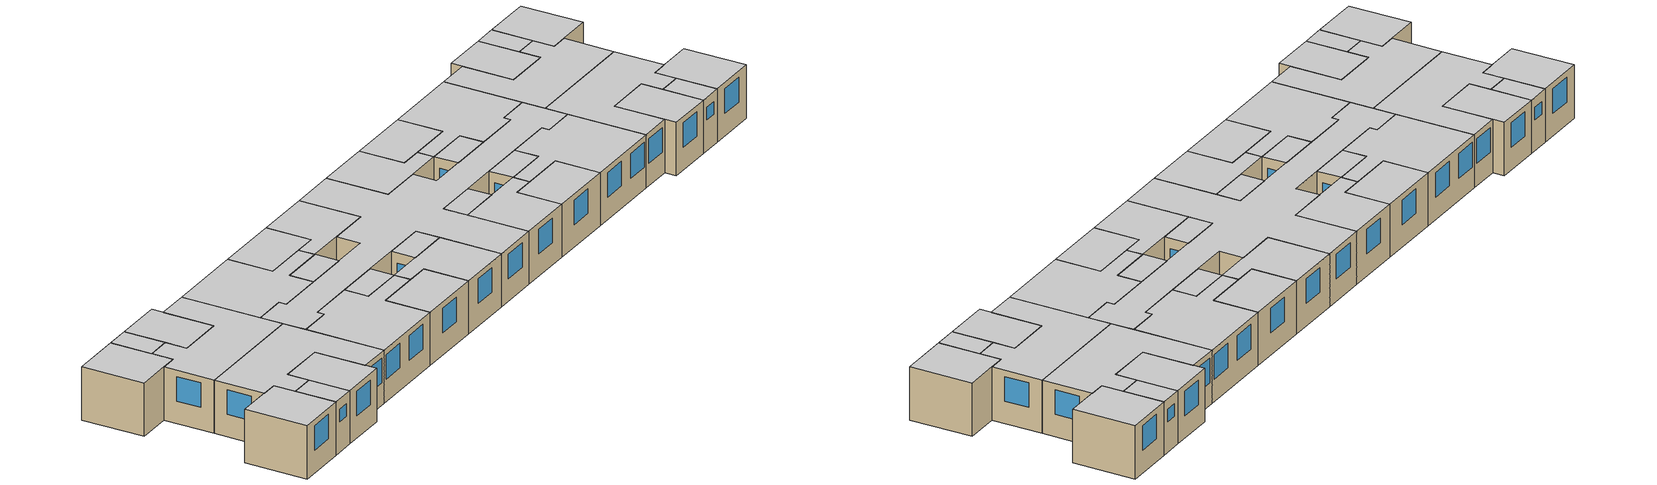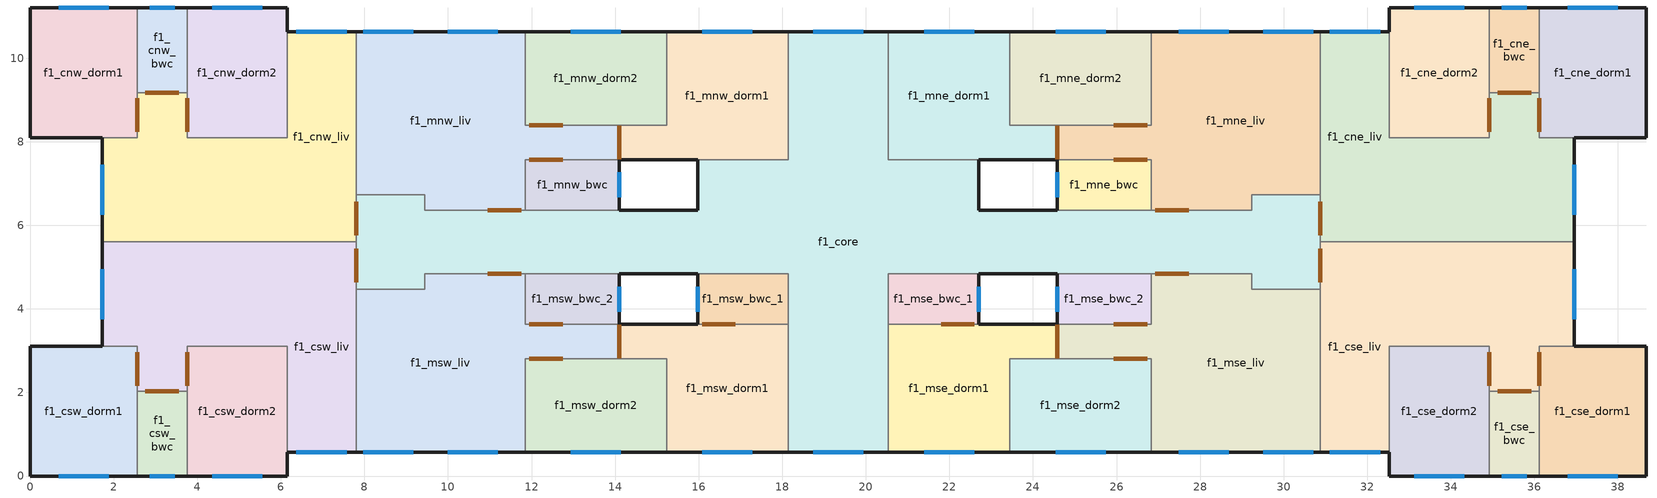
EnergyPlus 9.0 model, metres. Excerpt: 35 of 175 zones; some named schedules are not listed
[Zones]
f1_cne_bwc
 floor othersideconditionsmodel (slab): 36.12,11.2 36.12,9.17 34.92,9.17 34.92,11.2 z0
 wall outside (ext_wall): 36.12,11.2 34.92,11.2 z0:2.6
 wall to f1_cne_dorm1 (int_wall): 36.12,9.17 36.12,11.2 z0:2.6
 wall to f1_cne_liv (int_wall): 34.92,9.17 36.12,9.17 z0:2.6
 wall to f1_cne_dorm2 (int_wall): 34.92,11.2 34.92,9.17 z0:2.6
 window (simple_window): 35.82,11.2 35.22,11.2 z1.5:2.1
 door inside (door_3cm): 35.12,9.17 35.92,9.17 z0:2.1
 ceiling to f2_cne_bwc (ceiling): 34.92,11.2 34.92,9.17 36.12,9.17 36.12,11.2 z2.6
f1_cne_dorm1
 floor othersideconditionsmodel (slab): 38.68,11.2 38.68,8.1 36.12,8.1 36.12,11.2 z0
 wall outside (ext_wall): 36.95,8.1 38.68,8.1 38.68,11.2 36.12,11.2 z0:2.6
 wall to f1_cne_liv (int_wall): 36.12,9.17 36.12,8.1 36.95,8.1 z0:2.6
 window (simple_window): 38,11.2 36.8,11.2 z1.1:2.3
 door inside (door_3cm): 36.12,9.04 36.12,8.23 z0:2.1
 ceiling to f2_cne_dorm1 (ceiling): 36.12,11.2 36.12,8.1 38.68,8.1 38.68,11.2 z2.6
f1_cne_dorm2
 floor othersideconditionsmodel (slab): 34.92,11.2 34.92,8.1 32.53,8.1 32.53,11.2 z0
 wall outside (ext_wall): 34.92,11.2 32.53,11.2 32.53,10.63 z0:2.6
 wall to f1_cne_liv (int_wall): 32.53,10.63 32.53,8.1 34.92,8.1 34.92,9.17 z0:2.6
 window (simple_window): 34.33,11.2 33.12,11.2 z1.1:2.3
 door inside (door_3cm): 34.92,8.23 34.92,9.04 z0:2.1
 ceiling to f2_cne_dorm2 (ceiling): 32.53,11.2 32.53,8.1 34.92,8.1 34.92,11.2 z2.6
f1_cne_liv
 floor othersideconditionsmodel (slab): 36.12,9.17 36.12,8.1 36.95,8.1 36.95,5.6 30.88,5.6 30.88,10.63 32.53,10.63 32.53,8.1 34.92,8.1 34.92,9.17 z0
 wall outside (ext_wall): 36.95,5.6 36.95,8.1 / 32.53,10.63 30.88,10.63 z0:2.6
 wall to f1_cse_liv (int_wall): 30.88,5.6 36.95,5.6 z0:2.6
 wall to f1_mne_liv (int_wall): 30.88,10.63 30.88,6.73 z0:2.6
 wall to f1_core (int_wall): 30.88,6.73 30.88,5.6 z0:2.6
 window (simple_window): 36.95,6.25 36.95,7.45 / 32.3,10.63 31.11,10.63 z1.1:2.3
 door inside (door_3cm): 30.88,6.56 30.88,5.76 z0:2.1
 ceiling to f2_cne_liv (ceiling): 30.88,10.63 30.88,5.6 36.95,5.6 36.95,8.1 36.12,8.1 36.12,9.17 34.92,9.17 34.92,8.1 32.53,8.1 32.53,10.63 z2.6
f1_cnw_bwc
 floor othersideconditionsmodel (slab): 3.76,11.2 3.76,9.17 2.56,9.17 2.56,11.2 z0
 wall outside (ext_wall): 3.76,11.2 2.56,11.2 z0:2.6
 wall to f1_cnw_dorm2 (int_wall): 3.76,9.17 3.76,11.2 z0:2.6
 wall to f1_cnw_liv (int_wall): 2.56,9.17 3.76,9.17 z0:2.6
 wall to f1_cnw_dorm1 (int_wall): 2.56,11.2 2.56,9.17 z0:2.6
 window (simple_window): 3.46,11.2 2.86,11.2 z1.5:2.1
 door inside (door_3cm): 2.76,9.17 3.56,9.17 z0:2.1
 ceiling to f2_cnw_bwc (ceiling): 2.56,11.2 2.56,9.17 3.76,9.17 3.76,11.2 z2.6
f1_cnw_dorm1
 floor othersideconditionsmodel (slab): 2.56,11.2 2.56,8.1 0,8.1 0,11.2 z0
 wall outside (ext_wall): 2.56,11.2 0,11.2 0,8.1 1.73,8.1 z0:2.6
 wall to f1_cnw_liv (int_wall): 1.73,8.1 2.56,8.1 2.56,9.17 z0:2.6
 window (simple_window): 1.88,11.2 0.68,11.2 z1.1:2.3
 door inside (door_3cm): 2.56,8.23 2.56,9.04 z0:2.1
 ceiling to f2_cnw_dorm1 (ceiling): 0,11.2 0,8.1 2.56,8.1 2.56,11.2 z2.6
f1_cnw_dorm2
 floor othersideconditionsmodel (slab): 6.15,11.2 6.15,8.1 3.76,8.1 3.76,11.2 z0
 wall outside (ext_wall): 6.15,10.63 6.15,11.2 3.76,11.2 z0:2.6
 wall to f1_cnw_liv (int_wall): 3.76,9.17 3.76,8.1 6.15,8.1 6.15,10.63 z0:2.6
 window (simple_window): 5.55,11.2 4.35,11.2 z1.1:2.3
 door inside (door_3cm): 3.76,9.04 3.76,8.23 z0:2.1
 ceiling to f2_cnw_dorm2 (ceiling): 3.76,11.2 3.76,8.1 6.15,8.1 6.15,11.2 z2.6
f1_cnw_liv
 floor othersideconditionsmodel (slab): 7.8,10.63 7.8,5.6 1.73,5.6 1.73,8.1 2.56,8.1 2.56,9.17 3.76,9.17 3.76,8.1 6.15,8.1 6.15,10.63 z0
 wall outside (ext_wall): 7.8,10.63 6.15,10.63 / 1.73,8.1 1.73,5.6 z0:2.6
 wall to f1_core (int_wall): 7.8,5.6 7.8,6.73 z0:2.6
 wall to f1_mnw_liv (int_wall): 7.8,6.73 7.8,10.63 z0:2.6
 wall to f1_csw_liv (int_wall): 1.73,5.6 7.8,5.6 z0:2.6
 window (simple_window): 7.57,10.63 6.38,10.63 / 1.73,7.45 1.73,6.25 z1.1:2.3
 door inside (door_3cm): 7.8,5.76 7.8,6.56 z0:2.1
 ceiling to f2_cnw_liv (ceiling): 2.56,9.17 2.56,8.1 1.73,8.1 1.73,5.6 7.8,5.6 7.8,10.63 6.15,10.63 6.15,8.1 3.76,8.1 3.76,9.17 z2.6
f1_core
 floor othersideconditionsmodel (slab): 30.88,6.73 30.88,4.47 29.23,4.47 29.23,4.83 20.54,4.83 20.54,0.57 18.14,0.57 18.14,4.83 9.45,4.83 9.45,4.47 7.8,4.47 7.8,6.73 9.45,6.73 9.45,6.37 15.98,6.37 15.98,7.56 18.14,7.56 18.14,10.63 20.54,10.63 20.54,7.56 22.7,7.56 22.7,6.37 29.23,6.37 29.23,6.73 z0
 wall outside (ext_wall): 24.58,6.37 22.7,6.37 22.7,7.56 / 20.54,10.63 18.14,10.63 / 14.1,4.83 15.98,4.83 / 18.14,0.57 20.54,0.57 / 22.7,4.83 24.58,4.83 / 15.98,7.56 15.98,6.37 14.1,6.37 z0:2.6
 wall to f1_msw_liv (int_wall): 7.8,4.47 9.45,4.47 9.45,4.83 11.85,4.83 z0:2.6
 wall to f1_mse_dorm1 (int_wall): 20.54,0.57 20.54,3.63 z0:2.6
 wall to f1_mse_bwc_1 (int_wall): 20.54,3.63 20.54,4.83 22.7,4.83 z0:2.6
 wall to f1_cse_liv (int_wall): 30.88,4.47 30.88,5.6 z0:2.6
 wall to f1_mne_dorm1 (int_wall): 22.7,7.56 20.54,7.56 20.54,10.63 z0:2.6
 wall to f1_mnw_liv (int_wall): 11.85,6.37 9.45,6.37 9.45,6.73 7.8,6.73 z0:2.6
 wall to f1_mne_liv (int_wall): 30.88,6.73 29.23,6.73 29.23,6.37 26.83,6.37 z0:2.6
 wall to f1_mne_bwc (int_wall): 26.83,6.37 24.58,6.37 z0:2.6
 wall to f1_mnw_dorm1 (int_wall): 18.14,10.63 18.14,7.56 15.98,7.56 z0:2.6
 wall to f1_mnw_bwc (int_wall): 14.1,6.37 11.85,6.37 z0:2.6
 wall to f1_msw_bwc_2 (int_wall): 11.85,4.83 14.1,4.83 z0:2.6
 wall to f1_msw_bwc_1 (int_wall): 15.98,4.83 18.14,4.83 18.14,3.63 z0:2.6
 wall to f1_mse_bwc_2 (int_wall): 24.58,4.83 26.83,4.83 z0:2.6
 wall to f1_mse_liv (int_wall): 26.83,4.83 29.23,4.83 29.23,4.47 30.88,4.47 z0:2.6
 wall to f1_msw_dorm1 (int_wall): 18.14,3.63 18.14,0.57 z0:2.6
 wall to f1_csw_liv (int_wall): 7.8,5.6 7.8,4.47 z0:2.6
 window (simple_window): 19.94,10.63 18.74,10.63 / 18.74,0.57 19.94,0.57 z1.1:2.3
 door inside (door_3cm): 30.88,4.63 30.88,5.43 / 27.73,6.37 26.93,6.37 / 11.75,6.37 10.95,6.37 / 10.95,4.83 11.75,4.83 / 26.93,4.83 27.73,4.83 / 7.8,5.43 7.8,4.63 z0:2.1
 ceiling to f2_core (ceiling): 7.8,6.73 7.8,4.47 9.45,4.47 9.45,4.83 18.14,4.83 18.14,0.57 20.54,0.57 20.54,4.83 29.23,4.83 29.23,4.47 30.88,4.47 30.88,6.73 29.23,6.73 29.23,6.37 22.7,6.37 22.7,7.56 20.54,7.56 20.54,10.63 18.14,10.63 18.14,7.56 15.98,7.56 15.98,6.37 9.45,6.37 9.45,6.73 z2.6
f1_cse_bwc
 floor othersideconditionsmodel (slab): 36.12,2.03 36.12,0 34.92,0 34.92,2.03 z0
 wall outside (ext_wall): 34.92,0 36.12,0 z0:2.6
 wall to f1_cse_dorm1 (int_wall): 36.12,0 36.12,2.03 z0:2.6
 wall to f1_cse_liv (int_wall): 36.12,2.03 34.92,2.03 z0:2.6
 wall to f1_cse_dorm2 (int_wall): 34.92,2.03 34.92,0 z0:2.6
 window (simple_window): 35.22,0 35.82,0 z1.5:2.1
 door inside (door_3cm): 35.92,2.03 35.12,2.03 z0:2.1
 ceiling to f2_cse_bwc (ceiling): 34.92,2.03 34.92,0 36.12,0 36.12,2.03 z2.6
f1_cse_dorm1
 floor othersideconditionsmodel (slab): 38.68,3.1 38.68,0 36.12,0 36.12,3.1 z0
 wall outside (ext_wall): 36.12,0 38.68,0 38.68,3.1 36.95,3.1 z0:2.6
 wall to f1_cse_liv (int_wall): 36.95,3.1 36.12,3.1 36.12,2.03 z0:2.6
 window (simple_window): 36.8,0 38,0 z1.1:2.3
 door inside (door_3cm): 36.12,2.96 36.12,2.17 z0:2.1
 ceiling to f2_cse_dorm1 (ceiling): 36.12,3.1 36.12,0 38.68,0 38.68,3.1 z2.6
f1_cse_dorm2
 floor othersideconditionsmodel (slab): 34.92,3.1 34.92,0 32.53,0 32.53,3.1 z0
 wall outside (ext_wall): 32.53,0.57 32.53,0 34.92,0 z0:2.6
 wall to f1_cse_liv (int_wall): 34.92,2.03 34.92,3.1 32.53,3.1 32.53,0.57 z0:2.6
 window (simple_window): 33.12,0 34.33,0 z1.1:2.3
 door inside (door_3cm): 34.92,2.17 34.92,2.96 z0:2.1
 ceiling to f2_cse_dorm2 (ceiling): 32.53,3.1 32.53,0 34.92,0 34.92,3.1 z2.6
f1_cse_liv
 floor othersideconditionsmodel (slab): 36.95,5.6 36.95,3.1 36.12,3.1 36.12,2.03 34.92,2.03 34.92,3.1 32.53,3.1 32.53,0.57 30.88,0.57 30.88,5.6 z0
 wall outside (ext_wall): 36.95,3.1 36.95,5.6 / 30.88,0.57 32.53,0.57 z0:2.6
 wall to f1_mse_liv (int_wall): 30.88,4.47 30.88,0.57 z0:2.6
 window (simple_window): 36.95,3.75 36.95,4.95 / 31.11,0.57 32.3,0.57 z1.1:2.3
 ceiling to f2_cse_liv (ceiling): 30.88,5.6 30.88,0.57 32.53,0.57 32.53,3.1 34.92,3.1 34.92,2.03 36.12,2.03 36.12,3.1 36.95,3.1 36.95,5.6 z2.6
f1_csw_bwc
 floor othersideconditionsmodel (slab): 3.76,2.03 3.76,0 2.56,0 2.56,2.03 z0
 wall outside (ext_wall): 2.56,0 3.76,0 z0:2.6
 wall to f1_csw_dorm2 (int_wall): 3.76,0 3.76,2.03 z0:2.6
 wall to f1_csw_liv (int_wall): 3.76,2.03 2.56,2.03 z0:2.6
 wall to f1_csw_dorm1 (int_wall): 2.56,2.03 2.56,0 z0:2.6
 window (simple_window): 2.86,0 3.46,0 z1.5:2.1
 door inside (door_3cm): 3.56,2.03 2.76,2.03 z0:2.1
 ceiling to f2_csw_bwc (ceiling): 2.56,2.03 2.56,0 3.76,0 3.76,2.03 z2.6
f1_csw_dorm1
 floor othersideconditionsmodel (slab): 2.56,3.1 2.56,0 0,0 0,3.1 z0
 wall outside (ext_wall): 1.73,3.1 0,3.1 0,0 2.56,0 z0:2.6
 wall to f1_csw_liv (int_wall): 2.56,2.03 2.56,3.1 1.73,3.1 z0:2.6
 window (simple_window): 0.68,0 1.88,0 z1.1:2.3
 door inside (door_3cm): 2.56,2.17 2.56,2.96 z0:2.1
 ceiling to f2_csw_dorm1 (ceiling): 0,3.1 0,0 2.56,0 2.56,3.1 z2.6
f1_csw_dorm2
 floor othersideconditionsmodel (slab): 6.15,3.1 6.15,0 3.76,0 3.76,3.1 z0
 wall outside (ext_wall): 3.76,0 6.15,0 6.15,0.57 z0:2.6
 wall to f1_csw_liv (int_wall): 6.15,0.57 6.15,3.1 3.76,3.1 3.76,2.03 z0:2.6
 window (simple_window): 4.35,0 5.55,0 z1.1:2.3
 door inside (door_3cm): 3.76,2.96 3.76,2.17 z0:2.1
 ceiling to f2_csw_dorm2 (ceiling): 3.76,3.1 3.76,0 6.15,0 6.15,3.1 z2.6
f1_csw_liv
 floor othersideconditionsmodel (slab): 7.8,5.6 7.8,0.57 6.15,0.57 6.15,3.1 3.76,3.1 3.76,2.03 2.56,2.03 2.56,3.1 1.73,3.1 1.73,5.6 z0
 wall outside (ext_wall): 6.15,0.57 7.8,0.57 / 1.73,5.6 1.73,3.1 z0:2.6
 wall to f1_msw_liv (int_wall): 7.8,0.57 7.8,4.47 z0:2.6
 window (simple_window): 6.38,0.57 7.57,0.57 / 1.73,4.95 1.73,3.75 z1.1:2.3
 ceiling to f2_csw_liv (ceiling): 1.73,5.6 1.73,3.1 2.56,3.1 2.56,2.03 3.76,2.03 3.76,3.1 6.15,3.1 6.15,0.57 7.8,0.57 7.8,5.6 z2.6
f1_mne_bwc
 floor othersideconditionsmodel (slab): 26.83,7.57 26.83,6.37 24.58,6.37 24.58,7.57 z0
 wall outside (ext_wall): 24.58,7.57 24.58,6.37 z0:2.6
 wall to f1_mne_liv (int_wall): 26.83,6.37 26.83,7.57 24.58,7.57 z0:2.6
 window (simple_window): 24.58,7.27 24.58,6.67 z1.5:2.1
 door inside (door_3cm): 26.73,7.57 25.93,7.57 z0:2.1
 ceiling to f2_mne_bwc (ceiling): 24.58,7.57 24.58,6.37 26.83,6.37 26.83,7.57 z2.6
f1_mne_dorm1
 floor othersideconditionsmodel (slab): 23.45,10.63 23.45,8.39 24.58,8.39 24.58,7.57 20.54,7.57 20.54,10.63 z0
 wall outside (ext_wall): 23.45,10.63 20.54,10.63 / 22.7,7.57 24.58,7.57 z0:2.6
 wall to f1_mne_liv (int_wall): 24.58,7.57 24.58,8.39 z0:2.6
 wall to f1_mne_dorm2 (int_wall): 24.58,8.39 23.45,8.39 23.45,10.63 z0:2.6
 window (simple_window): 22.59,10.63 21.39,10.63 z1.1:2.3
 door inside (door_3cm): 24.58,7.58 24.58,8.38 z0:2.1
 ceiling to f2_mne_dorm1 (ceiling): 20.54,10.63 20.54,7.57 24.58,7.57 24.58,8.39 23.45,8.39 23.45,10.63 z2.6
f1_mne_dorm2
 floor othersideconditionsmodel (slab): 26.83,10.63 26.83,8.39 23.45,8.39 23.45,10.63 z0
 wall outside (ext_wall): 26.83,10.63 23.45,10.63 z0:2.6
 wall to f1_mne_liv (int_wall): 24.58,8.39 26.83,8.39 26.83,10.63 z0:2.6
 window (simple_window): 25.74,10.63 24.54,10.63 z1.1:2.3
 door inside (door_3cm): 25.93,8.39 26.73,8.39 z0:2.1
 ceiling to f2_mne_dorm2 (ceiling): 23.45,10.63 23.45,8.39 26.83,8.39 26.83,10.63 z2.6
f1_mne_liv
 floor othersideconditionsmodel (slab): 30.88,10.63 30.88,6.73 29.23,6.73 29.23,6.37 26.83,6.37 26.83,7.57 24.58,7.57 24.58,8.39 26.83,8.39 26.83,10.63 z0
 wall outside (ext_wall): 30.88,10.63 26.83,10.63 z0:2.6
 window (simple_window): 30.71,10.63 29.51,10.63 / 28.68,10.63 27.48,10.63 z1.1:2.3
 ceiling to f2_mne_liv (ceiling): 24.58,8.39 24.58,7.57 26.83,7.57 26.83,6.37 29.23,6.37 29.23,6.73 30.88,6.73 30.88,10.63 26.83,10.63 26.83,8.39 z2.6
f1_mnw_bwc
 floor othersideconditionsmodel (slab): 14.1,7.57 14.1,6.37 11.85,6.37 11.85,7.57 z0
 wall outside (ext_wall): 14.1,6.37 14.1,7.57 z0:2.6
 wall to f1_mnw_liv (int_wall): 14.1,7.57 11.85,7.57 11.85,6.37 z0:2.6
 window (simple_window): 14.1,6.67 14.1,7.27 z1.5:2.1
 door inside (door_3cm): 12.75,7.57 11.95,7.57 z0:2.1
 ceiling to f2_mnw_bwc (ceiling): 11.85,7.57 11.85,6.37 14.1,6.37 14.1,7.57 z2.6
f1_mnw_dorm1
 floor othersideconditionsmodel (slab): 18.14,10.63 18.14,7.57 14.1,7.57 14.1,8.39 15.23,8.39 15.23,10.63 z0
 wall outside (ext_wall): 18.14,10.63 15.23,10.63 / 14.1,7.57 15.98,7.57 z0:2.6
 wall to f1_mnw_dorm2 (int_wall): 15.23,10.63 15.23,8.39 14.1,8.39 z0:2.6
 wall to f1_mnw_liv (int_wall): 14.1,8.39 14.1,7.57 z0:2.6
 window (simple_window): 17.29,10.63 16.09,10.63 z1.1:2.3
 door inside (door_3cm): 14.1,8.38 14.1,7.58 z0:2.1
 ceiling to f2_mnw_dorm1 (ceiling): 15.23,10.63 15.23,8.39 14.1,8.39 14.1,7.57 18.14,7.57 18.14,10.63 z2.6
f1_mnw_dorm2
 floor othersideconditionsmodel (slab): 15.23,10.63 15.23,8.39 11.85,8.39 11.85,10.63 z0
 wall outside (ext_wall): 15.23,10.63 11.85,10.63 z0:2.6
 wall to f1_mnw_liv (int_wall): 11.85,10.63 11.85,8.39 14.1,8.39 z0:2.6
 window (simple_window): 14.14,10.63 12.94,10.63 z1.1:2.3
 door inside (door_3cm): 11.95,8.39 12.75,8.39 z0:2.1
 ceiling to f2_mnw_dorm2 (ceiling): 11.85,10.63 11.85,8.39 15.23,8.39 15.23,10.63 z2.6
f1_mnw_liv
 floor othersideconditionsmodel (slab): 14.1,8.39 14.1,7.57 11.85,7.57 11.85,6.37 9.45,6.37 9.45,6.73 7.8,6.73 7.8,10.63 11.85,10.63 11.85,8.39 z0
 wall outside (ext_wall): 11.85,10.63 7.8,10.63 z0:2.6
 window (simple_window): 11.2,10.63 9.99,10.63 / 9.17,10.63 7.97,10.63 z1.1:2.3
 ceiling to f2_mnw_liv (ceiling): 7.8,10.63 7.8,6.73 9.45,6.73 9.45,6.37 11.85,6.37 11.85,7.57 14.1,7.57 14.1,8.39 11.85,8.39 11.85,10.63 z2.6
f1_mse_bwc_1
 floor othersideconditionsmodel (slab): 22.7,4.83 22.7,3.63 20.54,3.63 20.54,4.83 z0
 wall outside (ext_wall): 22.7,3.63 22.7,4.83 z0:2.6
 wall to f1_mse_dorm1 (int_wall): 20.54,3.63 22.7,3.63 z0:2.6
 window (simple_window): 22.7,3.93 22.7,4.54 z1.5:2.1
 door inside (door_3cm): 21.8,3.63 22.6,3.63 z0:2.1
 ceiling to f2_mse_bwc_1 (ceiling): 20.54,4.83 20.54,3.63 22.7,3.63 22.7,4.83 z2.6
f1_mse_bwc_2
 floor othersideconditionsmodel (slab): 26.83,4.83 26.83,3.63 24.58,3.63 24.58,4.83 z0
 wall outside (ext_wall): 24.58,4.83 24.58,3.63 z0:2.6
 wall to f1_mse_liv (int_wall): 24.58,3.63 26.83,3.63 26.83,4.83 z0:2.6
 window (simple_window): 24.58,4.54 24.58,3.93 z1.5:2.1
 door inside (door_3cm): 25.93,3.63 26.73,3.63 z0:2.1
 ceiling to f2_mse_bwc_2 (ceiling): 24.58,4.83 24.58,3.63 26.83,3.63 26.83,4.83 z2.6
f1_mse_dorm1
 floor othersideconditionsmodel (slab): 24.58,3.63 24.58,2.8 23.45,2.8 23.45,0.57 20.54,0.57 20.54,3.63 z0
 wall outside (ext_wall): 24.58,3.63 22.7,3.63 / 20.54,0.57 23.45,0.57 z0:2.6
 wall to f1_mse_dorm2 (int_wall): 23.45,0.57 23.45,2.8 24.58,2.8 z0:2.6
 wall to f1_mse_liv (int_wall): 24.58,2.8 24.58,3.63 z0:2.6
 window (simple_window): 21.39,0.57 22.59,0.57 z1.1:2.3
 door inside (door_3cm): 24.58,2.82 24.58,3.62 z0:2.1
 ceiling to f2_mse_dorm1 (ceiling): 20.54,3.63 20.54,0.57 23.45,0.57 23.45,2.8 24.58,2.8 24.58,3.63 z2.6
f1_mse_dorm2
 floor othersideconditionsmodel (slab): 26.83,2.8 26.83,0.57 23.45,0.57 23.45,2.8 z0
 wall outside (ext_wall): 23.45,0.57 26.83,0.57 z0:2.6
 wall to f1_mse_liv (int_wall): 26.83,0.57 26.83,2.8 24.58,2.8 z0:2.6
 window (simple_window): 24.54,0.57 25.74,0.57 z1.1:2.3
 door inside (door_3cm): 26.73,2.8 25.93,2.8 z0:2.1
 ceiling to f2_mse_dorm2 (ceiling): 23.45,2.8 23.45,0.57 26.83,0.57 26.83,2.8 z2.6
f1_mse_liv
 floor othersideconditionsmodel (slab): 30.88,4.47 30.88,0.57 26.83,0.57 26.83,2.81 24.58,2.81 24.58,3.64 26.83,3.64 26.83,4.83 29.23,4.83 29.23,4.47 z0
 wall outside (ext_wall): 26.83,0.57 30.88,0.57 z0:2.6
 window (simple_window): 27.48,0.57 28.68,0.57 / 29.51,0.57 30.71,0.57 z1.1:2.3
 ceiling to f2_mse_liv (ceiling): 24.58,3.64 24.58,2.81 26.83,2.81 26.83,0.57 30.88,0.57 30.88,4.47 29.23,4.47 29.23,4.83 26.83,4.83 26.83,3.64 z2.6
f1_msw_bwc_1
 floor othersideconditionsmodel (slab): 18.14,4.83 18.14,3.63 15.98,3.63 15.98,4.83 z0
 wall outside (ext_wall): 15.98,4.83 15.98,3.63 z0:2.6
 wall to f1_msw_dorm1 (int_wall): 15.98,3.63 18.14,3.63 z0:2.6
 window (simple_window): 15.98,4.54 15.98,3.93 z1.5:2.1
 door inside (door_3cm): 16.08,3.63 16.88,3.63 z0:2.1
 ceiling to f2_msw_bwc_1 (ceiling): 15.98,4.83 15.98,3.63 18.14,3.63 18.14,4.83 z2.6
f1_msw_bwc_2
 floor othersideconditionsmodel (slab): 14.1,4.83 14.1,3.63 11.85,3.63 11.85,4.83 z0
 wall outside (ext_wall): 14.1,3.63 14.1,4.83 z0:2.6
 wall to f1_msw_liv (int_wall): 11.85,4.83 11.85,3.63 14.1,3.63 z0:2.6
 window (simple_window): 14.1,3.93 14.1,4.54 z1.5:2.1
 door inside (door_3cm): 11.95,3.63 12.75,3.63 z0:2.1
 ceiling to f2_msw_bwc_2 (ceiling): 11.85,4.83 11.85,3.63 14.1,3.63 14.1,4.83 z2.6
f1_msw_dorm1
 floor othersideconditionsmodel (slab): 18.14,3.64 18.14,0.57 15.23,0.57 15.23,2.81 14.1,2.81 14.1,3.64 z0
 wall outside (ext_wall): 15.98,3.64 14.1,3.64 / 15.23,0.57 18.14,0.57 z0:2.6
 wall to f1_msw_dorm2 (int_wall): 14.1,2.81 15.23,2.81 15.23,0.57 z0:2.6
 wall to f1_msw_liv (int_wall): 14.1,3.64 14.1,2.81 z0:2.6
 window (simple_window): 16.09,0.57 17.29,0.57 z1.1:2.3
 door inside (door_3cm): 14.1,3.62 14.1,2.82 z0:2.1
 ceiling to f2_msw_dorm1 (ceiling): 14.1,3.64 14.1,2.81 15.23,2.81 15.23,0.57 18.14,0.57 18.14,3.64 z2.6
f1_msw_dorm2
 floor othersideconditionsmodel (slab): 15.23,2.8 15.23,0.57 11.85,0.57 11.85,2.8 z0
 wall outside (ext_wall): 11.85,0.57 15.23,0.57 z0:2.6
 wall to f1_msw_liv (int_wall): 14.1,2.8 11.85,2.8 11.85,0.57 z0:2.6
 window (simple_window): 12.94,0.57 14.14,0.57 z1.1:2.3
 door inside (door_3cm): 12.75,2.8 11.95,2.8 z0:2.1
 ceiling to f2_msw_dorm2 (ceiling): 11.85,2.8 11.85,0.57 15.23,0.57 15.23,2.8 z2.6
f1_msw_liv
 floor othersideconditionsmodel (slab): 14.1,3.63 14.1,2.8 11.85,2.8 11.85,0.57 7.8,0.57 7.8,4.47 9.45,4.47 9.45,4.83 11.85,4.83 11.85,3.63 z0
 wall outside (ext_wall): 7.8,0.57 11.85,0.57 z0:2.6
 window (simple_window): 7.97,0.57 9.17,0.57 / 9.99,0.57 11.2,0.57 z1.1:2.3
 ceiling to f2_msw_liv (ceiling): 7.8,4.47 7.8,0.57 11.85,0.57 11.85,2.8 14.1,2.8 14.1,3.63 11.85,3.63 11.85,4.83 9.45,4.83 9.45,4.47 z2.6
[Building]
model: Loads convergence tolerance value=0.04; Maximum number of warmup days=25; Minimum number of warmup days=6; North axis=0; Solar distribution=FullInteriorAndExteriorWithReflections; Temperature convergence tolerance value=0.4; Terrain=City
[Site:GroundDomain:Slab]
ground_domain: 1, 0.4, 1.6, 10, No, Full, 6, 5, Timestep, ground_coupled_oscm, OnGrade, 1250, 30, 50, 1500, 1.5, finite_diff, Site:GroundTemperature:Undisturbed:FiniteDifference, No
[Site:GroundTemperature:Undisturbed:FiniteDifference]
finite_diff: 0.4, 1250, 30, 50, 1500, 1.5
[Construction]
ceiling: piso_ceramico_0.7, contrapiso, concreto_10cm_0.5
slab: concreto_10cm_0.5
door_3cm: porta_madeira_3cm_0.5
simple_window: vid_0.87
ext_wall: placa_cimenticia, la_vidro_5cm, gesso_0.5
int_wall: gesso_0.5, la_vidro_5cm, gesso_0.5
[Material] Thermal absorptance=0.9
Name | Conductivity | Density | Roughness | Solar absorptance | Specific heat | Thickness | Visible absorptance
concreto_10cm_0.5 | 1.75 | 2200 | Rough | 0.5 | 1000 | 0.1 | 0.5
contrapiso | 1.15 | 2000 | MediumRough | 0.7 | 1000 | 0.02 | 0.7
piso_ceramico_0.7 | 1.05 | 2000 | Smooth | 0.7 | 920 | 0.0075 | 0.7
porta_madeira_3cm_0.5 | 0.15 | 650 | MediumSmooth | 0.5 | 2300 | 0.03 | 0.5
placa_cimenticia | 1.15 | 2000 | MediumSmooth | 0.5 | 1000 | 0.01 | 0.5
gesso_0.5 | 0.35 | 900 | Smooth | 0.5 | 870 | 0.0125 | 0.5
[Material:NoMass]
la_vidro_5cm: Roughness=Smooth; Thermal resistance=1.25; Thermal absorptance=0.9; Solar absorptance=0.7; Visible absorptance=0.7
[WindowMaterial:SimpleGlazingSystem]
vid_0.87: Solar heat gain coefficient=0.87; U factor=5.7
[SurfaceProperty:OtherSideConditionsModel]
ground_coupled_oscm: Type of modeling=GroundCoupledSurface
[Zone] Multiplier=1
f1_cne_bwc; f1_cne_dorm1; f1_cne_dorm2; f1_cne_liv; f1_cnw_bwc; f1_cnw_dorm1; f1_cnw_dorm2; f1_cnw_liv; f1_core; f1_cse_bwc; f1_cse_dorm1; f1_cse_dorm2; f1_cse_liv; f1_csw_bwc; f1_csw_dorm1; f1_csw_dorm2; f1_csw_liv; f1_mne_bwc; f1_mne_dorm1; f1_mne_dorm2; f1_mne_liv; f1_mnw_bwc; f1_mnw_dorm1; f1_mnw_dorm2; f1_mnw_liv; f1_mse_bwc_1; f1_mse_bwc_2; f1_mse_dorm1; f1_mse_dorm2; f1_mse_liv; f1_msw_bwc_1; f1_msw_bwc_2; f1_msw_dorm1; f1_msw_dorm2; f1_msw_liv
[AirflowNetwork:MultiZone:Surface] Window door opening factor or crack factor=1
Name | Surface | Leakage component | Ventilation control mode | Venting availability schedule | Ventilation control zone temperature setpoint schedule
afn_f1_cne_bwc_door_s | f1_cne_bwc_door_s | door_opening | NoVent
afn_f1_cne_bwc_window_n | f1_cne_bwc_window_n | window_opening | Constant
afn_f1_cne_dorm1_door_w | f1_cne_dorm1_door_w | door_opening | Constant
afn_f1_cne_dorm1_window_n | f1_cne_dorm1_window_n | window_opening | Temperature | sch_window_behav | sch_afn_dorm
afn_f1_cne_dorm2_door_e | f1_cne_dorm2_door_e | door_opening | Constant
afn_f1_cne_dorm2_window_n | f1_cne_dorm2_window_n | window_opening | Temperature | sch_window_behav | sch_afn_dorm
afn_f1_cne_liv_window_e | f1_cne_liv_window_e | window_opening | Temperature | sch_window_behav | sch_afn_liv
afn_f1_cne_liv_window_n | f1_cne_liv_window_n | window_opening | Temperature | sch_window_behav | sch_afn_liv
afn_f1_cnw_bwc_door_s | f1_cnw_bwc_door_s | door_opening | NoVent
afn_f1_cnw_bwc_window_n | f1_cnw_bwc_window_n | window_opening | Constant
afn_f1_cnw_dorm1_door_e | f1_cnw_dorm1_door_e | door_opening | Constant
afn_f1_cnw_dorm1_window_n | f1_cnw_dorm1_window_n | window_opening | Temperature | sch_window_behav | sch_afn_dorm
afn_f1_cnw_dorm2_door_w | f1_cnw_dorm2_door_w | door_opening | Constant
afn_f1_cnw_dorm2_window_n | f1_cnw_dorm2_window_n | window_opening | Temperature | sch_window_behav | sch_afn_dorm
afn_f1_cnw_liv_window_n | f1_cnw_liv_window_n | window_opening | Temperature | sch_window_behav | sch_afn_liv
afn_f1_cnw_liv_window_w | f1_cnw_liv_window_w | window_opening | Temperature | sch_window_behav | sch_afn_liv
afn_f1_core_door_e1 | f1_core_door_e1 | door_opening | NoVent
afn_f1_core_door_e2 | f1_core_door_e2 | door_opening | NoVent
afn_f1_core_door_n1 | f1_core_door_n1 | door_opening | NoVent
afn_f1_core_door_n2 | f1_core_door_n2 | door_opening | NoVent
afn_f1_core_door_s1 | f1_core_door_s1 | door_opening | NoVent
afn_f1_core_door_s2 | f1_core_door_s2 | door_opening | NoVent
afn_f1_core_door_w1 | f1_core_door_w1 | door_opening | NoVent
afn_f1_core_door_w2 | f1_core_door_w2 | door_opening | NoVent
afn_f1_core_window_n | f1_core_window_n | window_opening | Temperature | sch_window_behav | sch_afn_dorm
afn_f1_core_window_s | f1_core_window_s | window_opening | Temperature | sch_window_behav | sch_afn_dorm
afn_f1_cse_bwc_door_n | f1_cse_bwc_door_n | door_opening | NoVent
afn_f1_cse_bwc_window_s | f1_cse_bwc_window_s | window_opening | Constant
afn_f1_cse_dorm1_door_w | f1_cse_dorm1_door_w | door_opening | Constant
afn_f1_cse_dorm1_window_s | f1_cse_dorm1_window_s | window_opening | Temperature | sch_window_behav | sch_afn_dorm
afn_f1_cse_dorm2_door_e | f1_cse_dorm2_door_e | door_opening | Constant
afn_f1_cse_dorm2_window_s | f1_cse_dorm2_window_s | window_opening | Temperature | sch_window_behav | sch_afn_dorm
afn_f1_cse_liv_window_e | f1_cse_liv_window_e | window_opening | Temperature | sch_window_behav | sch_afn_liv
afn_f1_cse_liv_window_s | f1_cse_liv_window_s | window_opening | Temperature | sch_window_behav | sch_afn_liv
afn_f1_csw_bwc_door_n | f1_csw_bwc_door_n | door_opening | NoVent
afn_f1_csw_bwc_window_s | f1_csw_bwc_window_s | window_opening | Constant
afn_f1_csw_dorm1_door_e | f1_csw_dorm1_door_e | door_opening | Constant
afn_f1_csw_dorm1_window_s | f1_csw_dorm1_window_s | window_opening | Temperature | sch_window_behav | sch_afn_dorm
afn_f1_csw_dorm2_door_w | f1_csw_dorm2_door_w | door_opening | Constant
afn_f1_csw_dorm2_window_s | f1_csw_dorm2_window_s | window_opening | Temperature | sch_window_behav | sch_afn_dorm
afn_f1_csw_liv_window_s | f1_csw_liv_window_s | window_opening | Temperature | sch_window_behav | sch_afn_liv
afn_f1_csw_liv_window_w | f1_csw_liv_window_w | window_opening | Temperature | sch_window_behav | sch_afn_liv
afn_f1_mne_bwc_door_n | f1_mne_bwc_door_n | door_opening | NoVent
afn_f1_mne_bwc_window_w | f1_mne_bwc_window_w | window_opening | Constant
afn_f1_mne_dorm1_door_e | f1_mne_dorm1_door_e | door_opening | Constant
afn_f1_mne_dorm1_window_n | f1_mne_dorm1_window_n | window_opening | Temperature | sch_window_behav | sch_afn_dorm
afn_f1_mne_dorm2_door_s | f1_mne_dorm2_door_s | door_opening | Constant
afn_f1_mne_dorm2_window_n | f1_mne_dorm2_window_n | window_opening | Temperature | sch_window_behav | sch_afn_dorm
afn_f1_mne_liv_window_n1 | f1_mne_liv_window_n1 | window_opening | Temperature | sch_window_behav | sch_afn_liv
afn_f1_mne_liv_window_n2 | f1_mne_liv_window_n2 | window_opening | Temperature | sch_window_behav | sch_afn_liv
afn_f1_mnw_bwc_door_n | f1_mnw_bwc_door_n | door_opening | NoVent
afn_f1_mnw_bwc_window_e | f1_mnw_bwc_window_e | window_opening | Constant
afn_f1_mnw_dorm1_door_w | f1_mnw_dorm1_door_w | door_opening | Constant
afn_f1_mnw_dorm1_window_n | f1_mnw_dorm1_window_n | window_opening | Temperature | sch_window_behav | sch_afn_dorm
afn_f1_mnw_dorm2_door_s | f1_mnw_dorm2_door_s | door_opening | Constant
afn_f1_mnw_dorm2_window_n | f1_mnw_dorm2_window_n | window_opening | Temperature | sch_window_behav | sch_afn_dorm
afn_f1_mnw_liv_window_n1 | f1_mnw_liv_window_n1 | window_opening | Temperature | sch_window_behav | sch_afn_liv
afn_f1_mnw_liv_window_n2 | f1_mnw_liv_window_n2 | window_opening | Temperature | sch_window_behav | sch_afn_liv
afn_f1_mse_bwc_1_door_s | f1_mse_bwc_1_door_s | door_opening | NoVent
afn_f1_mse_bwc_1_window_e | f1_mse_bwc_1_window_e | window_opening | Constant
afn_f1_mse_bwc_2_door_s | f1_mse_bwc_2_door_s | door_opening | NoVent
afn_f1_mse_bwc_2_window_w | f1_mse_bwc_2_window_w | window_opening | Constant
afn_f1_mse_dorm1_door_e | f1_mse_dorm1_door_e | door_opening | Constant
afn_f1_mse_dorm1_window_s | f1_mse_dorm1_window_s | window_opening | Temperature | sch_window_behav | sch_afn_dorm
afn_f1_mse_dorm2_door_n | f1_mse_dorm2_door_n | door_opening | Constant
afn_f1_mse_dorm2_window_s | f1_mse_dorm2_window_s | window_opening | Temperature | sch_window_behav | sch_afn_dorm
afn_f1_mse_liv_window_s1 | f1_mse_liv_window_s1 | window_opening | Temperature | sch_window_behav | sch_afn_liv
afn_f1_mse_liv_window_s2 | f1_mse_liv_window_s2 | window_opening | Temperature | sch_window_behav | sch_afn_liv
afn_f1_msw_bwc_1_door_s | f1_msw_bwc_1_door_s | door_opening | NoVent
afn_f1_msw_bwc_1_window_w | f1_msw_bwc_1_window_w | window_opening | Constant
afn_f1_msw_bwc_2_door_s | f1_msw_bwc_2_door_s | door_opening | NoVent
afn_f1_msw_bwc_2_window_e | f1_msw_bwc_2_window_e | window_opening | Constant
afn_f1_msw_dorm1_door_w | f1_msw_dorm1_door_w | door_opening | Constant
afn_f1_msw_dorm1_window_s | f1_msw_dorm1_window_s | window_opening | Temperature | sch_window_behav | sch_afn_dorm
afn_f1_msw_dorm2_door_n | f1_msw_dorm2_door_n | door_opening | Constant
afn_f1_msw_dorm2_window_s | f1_msw_dorm2_window_s | window_opening | Temperature | sch_window_behav | sch_afn_dorm
afn_f1_msw_liv_window_s1 | f1_msw_liv_window_s1 | window_opening | Temperature | sch_window_behav | sch_afn_liv
afn_f1_msw_liv_window_s2 | f1_msw_liv_window_s2 | window_opening | Temperature | sch_window_behav | sch_afn_liv
[AirflowNetwork:MultiZone:Zone]
Name | Zone
afn_f1_cne_bwc | f1_cne_bwc
afn_f1_cne_dorm1 | f1_cne_dorm1
afn_f1_cne_dorm2 | f1_cne_dorm2
afn_f1_cne_liv | f1_cne_liv
afn_f1_cnw_bwc | f1_cnw_bwc
afn_f1_cnw_dorm1 | f1_cnw_dorm1
afn_f1_cnw_dorm2 | f1_cnw_dorm2
afn_f1_cnw_liv | f1_cnw_liv
afn_f1_core | f1_core
afn_f1_cse_bwc | f1_cse_bwc
afn_f1_cse_dorm1 | f1_cse_dorm1
afn_f1_cse_dorm2 | f1_cse_dorm2
afn_f1_cse_liv | f1_cse_liv
afn_f1_csw_bwc | f1_csw_bwc
afn_f1_csw_dorm1 | f1_csw_dorm1
afn_f1_csw_dorm2 | f1_csw_dorm2
afn_f1_csw_liv | f1_csw_liv
afn_f1_mne_bwc | f1_mne_bwc
afn_f1_mne_dorm1 | f1_mne_dorm1
afn_f1_mne_dorm2 | f1_mne_dorm2
afn_f1_mne_liv | f1_mne_liv
afn_f1_mnw_bwc | f1_mnw_bwc
afn_f1_mnw_dorm1 | f1_mnw_dorm1
afn_f1_mnw_dorm2 | f1_mnw_dorm2
afn_f1_mnw_liv | f1_mnw_liv
afn_f1_mse_bwc_1 | f1_mse_bwc_1
afn_f1_mse_bwc_2 | f1_mse_bwc_2
afn_f1_mse_dorm1 | f1_mse_dorm1
afn_f1_mse_dorm2 | f1_mse_dorm2
afn_f1_mse_liv | f1_mse_liv
afn_f1_msw_bwc_1 | f1_msw_bwc_1
afn_f1_msw_bwc_2 | f1_msw_bwc_2
afn_f1_msw_dorm1 | f1_msw_dorm1
afn_f1_msw_dorm2 | f1_msw_dorm2
afn_f1_msw_liv | f1_msw_liv
